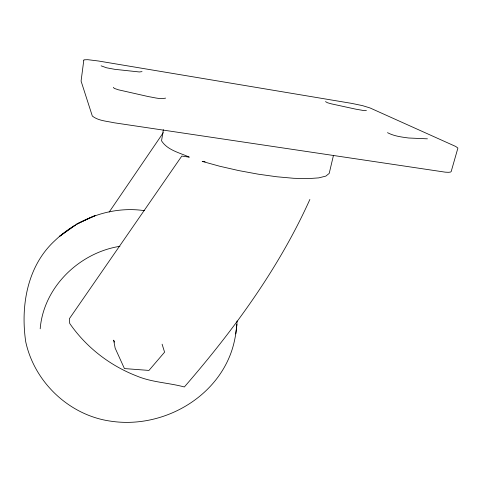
<?xml version="1.0" encoding="UTF-8"?>
<svg xmlns="http://www.w3.org/2000/svg" width="482" height="482" viewBox="0 0 482 482"><rect width="100%" height="100%" fill="white"/><g stroke="black" fill="none" stroke-linecap="round" stroke-linejoin="round"><path stroke-width="0.72" d="M144.642 210.688C112.047 205.79 78.138 218.135 54.605 240.88C27.143 266.275 20.467 306.184 25.727 341.768C34.553 382.557 69.721 415.707 111.276 421.25C160.078 428.432 212.923 400.705 230.643 353.83C234.583 343.335 236.439 332.146 237.09 320.982M235.746 333.899L236.915 324.38M163.338 129.7L161.548 140.828C167.501 150.27 179.774 152.74 189.312 157.15L181.786 156.078L69.366 318.729L69.721 323.452C86.188 347.293 109.86 365.591 136.846 376.044C152.077 382.431 168.664 382.714 184.347 386.974C233.625 330.122 278.897 268.335 309.872 199.452M40.187 328.808C43.567 287.097 79.367 252.664 119.934 246.302M333.436 155.511L329.2 173.418L325.886 176.093L318.729 177.882L307.859 178.647L293.665 178.286L276.801 176.773L258.141 174.165L238.741 170.586L219.726 166.242L202.181 161.392L205.133 161.813M109.209 212.032L163.326 132.634M142.027 71.625L139.388 71.969L114.722 69.318L106.558 67.793L101.1 65.835M68.426 229.992L59.461 236.391L75.487 224.998L69.619 229.137M165.633 98.123C160.102 99.485 154.15 97.472 148.607 96.641L118.439 89.809L114.288 88.393L113.342 87.356M366.404 110.432L362.976 110.414L355.788 109.161L331.489 103.877L327.465 102.744L325.513 101.606M427.432 138.828L408.664 138.003C401.5 137.057 393.921 136.105 387.498 132.658M114.559 342.136L113.65 340.123L115.156 348.143L124.428 368.573L148.962 370.423L164.585 352.167L162.097 344.184M83.802 60.184L81.078 81.084L92.327 116.048C98.244 120.801 106.63 121.096 113.818 122.729L445.266 172.164L448.35 172.315L450.363 172.116L451.17 171.592L457.9 148.076L455.755 146.486L369.995 107.938L362.452 105.618L351.77 103.395L98.382 60.991L87.802 59.69L84.139 59.81L83.802 60.184M87.26 219.183L76.795 224.046L95.056 215.593L87.26 219.183"/></g></svg>
